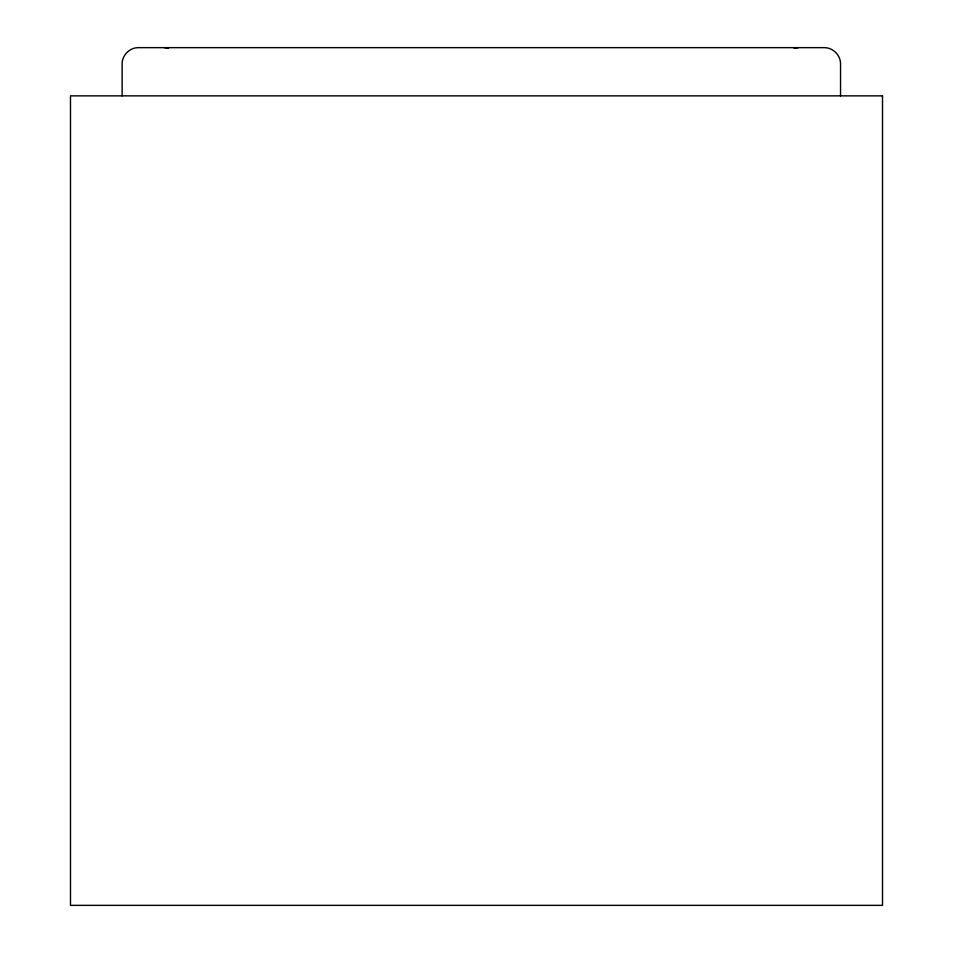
<?xml version="1.0" encoding="UTF-8"?>
<svg xmlns="http://www.w3.org/2000/svg" width="953" height="953" viewBox="0 0 953 953"><rect width="100%" height="100%" fill="white"/><g stroke="black" fill="none" stroke-linecap="round" stroke-linejoin="round"><path stroke-width="1.43" d="M794.123 48.198L798.328 47.65M164.345 47.65L168.55 48.198M840.546 95.86L840.546 63.887C840.606 55.203 833.005 47.59 824.309 47.65L138.364 47.65C129.679 47.59 122.067 55.203 122.127 63.887L122.127 95.86M882.514 95.86L70.486 95.86L70.486 905.35L882.514 905.35L882.514 95.86"/></g></svg>
